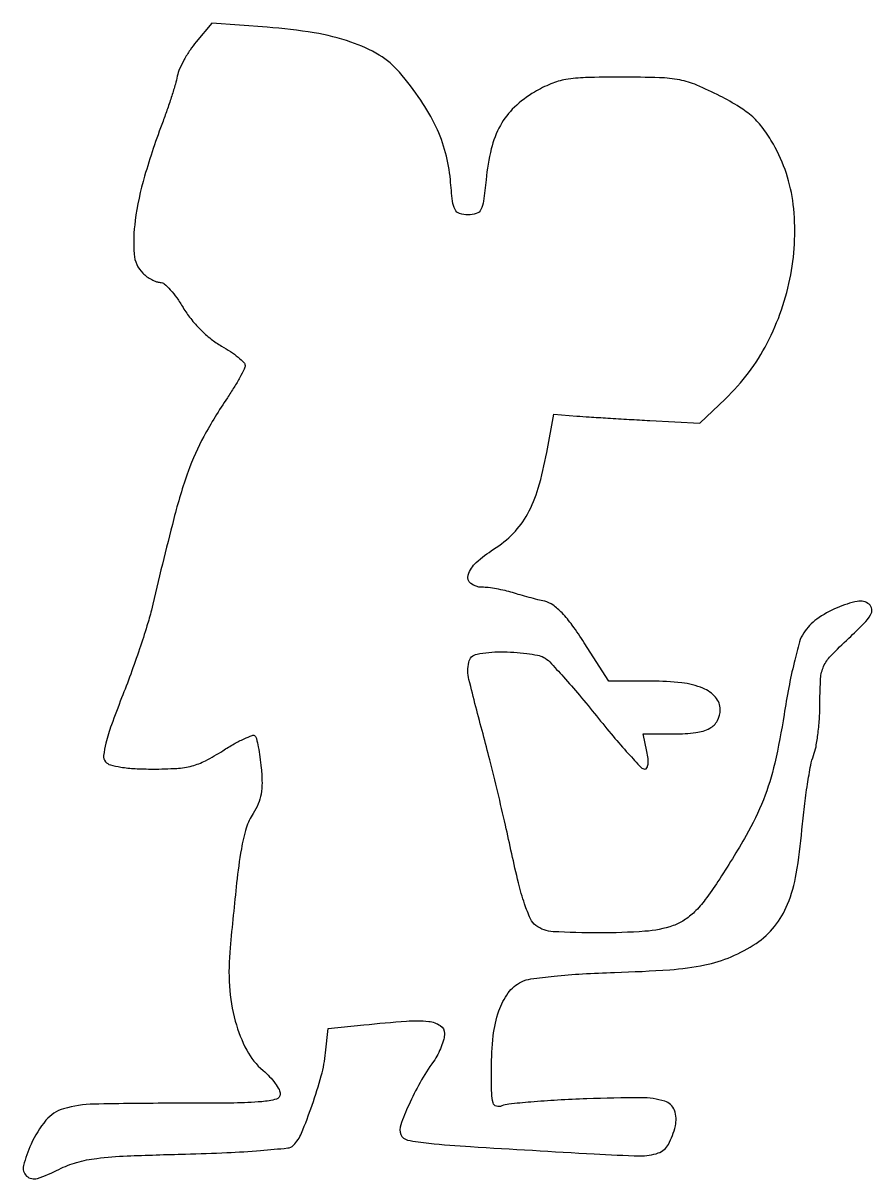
# Model space of a CAD drawing. Extents: x 0 to 145, y 0 to 197.
import ezdxf

# ---------------------------------------------------------------- set-up
doc = ezdxf.new("R2010")
doc.units = 0

msp = doc.modelspace()

# ---------------------------------------------------------------- linework, layer by layer
msp.add_lwpolyline([(29.677453, 194.028521, 0.026926), (28.611746, 192.613971, 0.021966), (27.624171, 190.995591, 0.022503), (26.846428, 189.421789, 0.052702), (26.448205, 188.172928, -0.019733), (26.110903, 186.811298, -0.006318), (25.504883, 184.816423, -0.006293), (24.773433, 182.61032, -0.006993), (24.010935, 180.5, 0.0188), (20.870162, 171.120322, 0.038428), (19.263279, 163.532993, 0.050437), (19.085939, 157.83155, 0.18086), (20.571429, 154.571429, 0.039129), (21.275059, 153.97008, 0.035167), (22.08851, 153.461607, 0.036936), (22.886219, 153.110608, 0.085375), (23.529275, 153, -0.180442), (24.218345, 152.742957, -0.029872), (25.249543, 151.73539, -0.029517), (26.371102, 150.343468, -0.022288), (27.438622, 148.694945, 0.036147), (28.72358, 146.826182, 0.027286), (30.384055, 144.967647, 0.027581), (32.207086, 143.329883, 0.041207), (33.980776, 142.130961, -0.018342), (35.520233, 141.189833, -0.025516), (36.819353, 140.2298, -0.023926), (37.779693, 139.361201, -0.199504), (38, 138.83104, -0.115187), (37.853978, 138.205605, -0.010563), (37.11243, 136.780711, -0.013206), (36.135698, 135.103666, -0.00997), (34.978485, 133.313013, 0.023755), (30.97778, 126.73132, 0.038747), (28.30762, 120.771598, 0.023772), (25.846164, 112.706783, 0.004057), (22.022256, 97.120091, -0.017519), (21.278175, 94.405144, -0.005885), (20.007698, 90.49696, -0.005847), (18.499399, 86.20263, -0.006659), (16.952744, 82.128027, 0.007489), (15.218724, 77.536885, 0.024555), (14.269799, 74.436888, 0.03426), (13.88471, 72.314092, 0.203669), (14.200895, 71.257937, 0.153051), (15.035093, 70.718136, 0.029061), (16.826166, 70.331745, 0.025409), (19.2468, 70.080157, 0.01319), (22.284897, 70, 0.014638), (26.342192, 70.118808, 0.049596), (28.955311, 70.53424, 0.056002), (31.266248, 71.427002, 0.022497), (34.200475, 73.128644, -0.013564), (36.113008, 74.283908, -0.021279), (37.822052, 75.160044, -0.01676), (39.223701, 75.748768, -0.295564), (39.682702, 75.650631, -0.137982), (39.943301, 75.186015, -0.010854), (40.248989, 73.787702, -0.014113), (40.534639, 72.075352, -0.01032), (40.758586, 70.160646, -0.022391), (40.88581, 67.669139, -0.04609), (40.718509, 65.725606, -0.054287), (40.227972, 64.060236, -0.046313), (39.370129, 62.442136, 0.071691), (38.204523, 59.946198, 0.031053), (37.360882, 56.370156, 0.015932), (36.562165, 50.60785, 0.002664), (35.441554, 39.5, 0.040072), (35.343165, 32.990906, 0.049454), (36.332336, 27.00666, 0.05601), (38.28265, 22.045315, 0.096508), (41.059726, 18.603197, -0.028502), (42.185078, 17.541087, -0.032015), (43.136295, 16.396291, -0.03381), (43.806696, 15.331014, -0.124159), (44, 14.56456, -0.341498), (43.332207, 13.700844, -0.042296), (40.829452, 13.2714, -0.019042), (36.110133, 13.047952, -0.002308), (25.722506, 13, 0.005492), (12.242635, 12.851926, 0.064601), (7.066346, 12.064355, 0.15049), (4.051437, 10.094453, 0.067521), (1.517783, 6.039437, 0.041734), (0.219503, 2.371745, 0.279826), (0.747114, 0.596571, 0.269271), (2.595302, 0.202382, 0.039601), (6.268829, 1.734301, -0.049346), (9.281934, 2.922559, -0.039173), (12.713382, 3.613581, -0.020408), (17.873045, 4.025187, -0.00338), (27.841493, 4.344623, 0.004931), (34.889991, 4.592378, 0.008988), (40.63742, 4.95479, 0.004957), (45.266862, 5.376589, 0.172847), (46.236952, 5.836952, 0.098553), (47.617584, 7.903762, 0.014297), (49.427804, 12.657256, 0.017215), (50.995819, 17.711109, 0.0397), (51.735093, 21.616962), (52.180226, 25.733924), (58.236804, 26.366962, -0.007464), (65.522382, 27.018672, -0.04507), (69.314634, 26.958779, -0.118516), (71.26234, 26.265851, -0.253495), (72, 24.90437, -0.065638), (71.869378, 23.913649, -0.028199), (71.450859, 22.644611, -0.027305), (70.846156, 21.324481, -0.032376), (70.130585, 20.15437, 0.024053), (67.829715, 16.528838, 0.024251), (65.894509, 12.708758, 0.020649), (64.539124, 9.306617, 0.177901), (64.562103, 7.698759, 0.255918), (65.693428, 6.739442, 0.025342), (69.340175, 6.182492, 0.010144), (76.440702, 5.60899, 0.00063), (97.513876, 4.363226, 0.008354), (105.319128, 4.042402, 0.089352), (108.440921, 4.526538, 0.189385), (110.163718, 5.996652, 0.064097), (111.352446, 9.135578, 0.149336), (111.185422, 11.805103, 0.232616), (109.538834, 13.353658, 0.075288), (105.514678, 13.950864, 0.008474), (96.254879, 13.766491, 0.005009), (91.241644, 13.531333, 0.006848), (86.732683, 13.212536, 0.004653), (82.970481, 12.85941, 0.07626), (81.75, 12.541107, -0.180605), (80.837823, 12.495473, -0.254243), (80.28484, 13.070928, -0.061554), (80.04557, 14.71413, -0.005411), (80, 18.92513, -0.027368), (80.304746, 24.488593, -0.055685), (81.261987, 28.755279, -0.074767), (82.857916, 31.811745, -0.119359), (85.095366, 33.706815, -0.082337), (86.730178, 34.214026, -0.008895), (90.671467, 34.68425, -0.010435), (95.523545, 35.073667, -0.007319), (101, 35.317962, 0.009555), (110.390083, 35.778917, 0.033638), (116.378522, 36.594798, 0.049401), (120.887107, 37.996287, 0.046899), (125.117631, 40.273652, 0.077022), (128.27859, 43.167431, 0.073118), (130.482863, 46.931421, 0.053466), (131.965542, 52.146953, 0.020398), (132.941148, 59.646921, -0.007692), (133.35622, 63.625617, -0.008676), (133.879828, 67.432593, -0.008052), (134.432527, 70.649768, -0.04598), (134.908036, 72.3151, 0.048113), (135.329479, 73.815233, 0.014619), (135.679236, 76.153318, 0.014493), (135.919758, 78.810536, 0.015323), (136, 81.428258, -0.015244), (136.123226, 85.468979, -0.090871), (136.62705, 87.508193, -0.086091), (137.830323, 89.285184, -0.01295), (140.907938, 92.317118, 0.008867), (143.527802, 94.856284, 0.060477), (144.632804, 96.272743, 0.167183), (144.842845, 97.256312, 0.191583), (144.384962, 98.095473, 0.227802), (142.366725, 98.599572, 0.05215), (138.921385, 97.505794, 0.05161), (135.47034, 95.553903, 0.093494), (133.227756, 93.224846, 0.076477), (132.524461, 91.680699, 0.009832), (131.604086, 88.150891, 0.0113), (130.682866, 83.887465, 0.009203), (129.884263, 79.284849, -0.017983), (128.297018, 71.002985, -0.037963), (126.357623, 64.760161, -0.035953), (123.425948, 58.675172, -0.014575), (118.612162, 50.823588, -0.015634), (116.451366, 47.734638, -0.037709), (114.619876, 45.63399, -0.050172), (112.868832, 44.223483, -0.062124), (110.988449, 43.306442, -0.065109), (106.156534, 42.328848, -0.017485), (98.314, 42.057204, -0.013392), (90.516107, 42.268783, -0.145377), (87.584595, 43.314484, -0.129816), (86.651688, 44.465214, -0.024616), (85.657031, 47.000831, -0.020328), (84.602688, 50.613546, -0.008463), (83.46235, 55.564484, 0.003906), (82.385706, 60.441671, 0.002521), (81.066004, 66.074922, 0.002533), (79.719906, 71.570129, 0.004776), (78.568884, 75.988441, -0.005827), (76.172485, 85.267129, -0.113433), (76.12778, 88.209649, -0.299509), (77.543099, 89.604388, -0.049055), (81.565741, 90, -0.015412), (83.826543, 89.930296, -0.016733), (86.017277, 89.721313, -0.016425), (87.873987, 89.418981, -0.07442), (88.904184, 89.051279, -0.080558), (89.929721, 88.268151, -0.006257), (92.279281, 85.722432, -0.008419), (95.006977, 82.587193, -0.00633), (97.904552, 79.051279, 0.006387), (100.747891, 75.582347, 0.009798), (103.306762, 72.658813, 0.004745), (105.526874, 70.26642, 0.206159), (106.145564, 70, 0.27724), (106.506457, 70.216769, 0.093119), (106.697611, 70.827564, 0.057036), (106.701085, 71.779204, 0.026483), (106.5, 73), (105.841089, 76), (111.220545, 76, 0.030021), (114.862241, 76.218854, 0.092596), (117.20539, 76.9558, 0.146408), (118.51778, 78.254439, 0.125634), (119, 80.143296, 0.182456), (118.209595, 82.237206, 0.114439), (116.055104, 83.77866, 0.070496), (112.433497, 84.712605, 0.027913), (107.289508, 85), (100.024028, 85), (95.834321, 91.525546, 0.014561), (93.784902, 94.521919, 0.033322), (92.031986, 96.62164, 0.04513), (90.479933, 97.97839, 0.10409), (89.072307, 98.608222, -0.00819), (87.879303, 98.887144, -0.004293), (86.403968, 99.271158, -0.004268), (84.898013, 99.690801, -0.006535), (83.600777, 100.082676, 0.01944), (82.318984, 100.434059, 0.013927), (80.86266, 100.730536, 0.014096), (79.457739, 100.93539, 0.029159), (78.350777, 101, -0.166917), (76.502599, 101.634667, -0.312559), (76.051437, 103.076026, -0.132622), (77.407535, 105.209381, -0.044323), (80.370996, 107.472861, 0.058887), (83.718601, 110.187266, 0.067773), (86.161395, 113.492301, 0.05496), (87.973907, 117.884865, 0.024308), (89.424658, 124), (90.636537, 130.5), (94.568269, 130.202761, 0.002687), (96.637124, 130.057534, 0.000772), (99.841929, 129.854836, 0.000776), (103.457369, 129.637402, 0.000826), (107, 129.435736), (115.5, 128.965949), (119.892182, 133.15172, 0.083026), (126.997636, 142.620083, 0.07317), (131.026023, 154.303442, 0.075637), (131.44466, 166.27104, 0.101066), (128.060422, 176.570565, 0.028936), (126.318343, 179.248363, 0.050538), (124.543657, 181.209158, 0.045475), (122.282167, 182.904571, 0.019066), (118.965969, 184.778224, 0.018694), (115.005494, 186.636821, 0.052943), (112.088848, 187.52502, 0.040129), (108.631845, 187.905444, 0.007347), (102.197393, 188, 0.006732), (96.03963, 187.91709, 0.035605), (92.68318, 187.586738, 0.055992), (90.140801, 186.852489, 0.034281), (87.343427, 185.46111, 0.057969), (83.908772, 182.872226, 0.076312), (81.516611, 179.769258, 0.067296), (79.971063, 175.784981, 0.034677), (79.083833, 170.5, -0.008679), (78.666704, 166.868345, -0.085973), (78.209898, 165.408383, -0.196008), (77.419369, 164.730379, -0.080628), (76, 164.5, -0.079542), (74.578681, 164.727548, -0.200018), (73.8, 165.4, -0.086852), (73.36667, 166.850115, -0.008492), (73, 170.5, 0.045873), (72.185569, 175.111038, 0.043951), (70.537352, 179.566079, 0.039465), (67.95313, 184.068175, 0.025837), (64.322179, 188.82827, 0.082692), (60.859999, 191.759186, 0.052455), (56.050616, 193.980408, 0.041468), (49.756746, 195.55377, 0.021814), (41.745577, 196.507183), (32.355489, 197.211186)], format="xyb", close=True)

doc.saveas('drawing.dxf')
